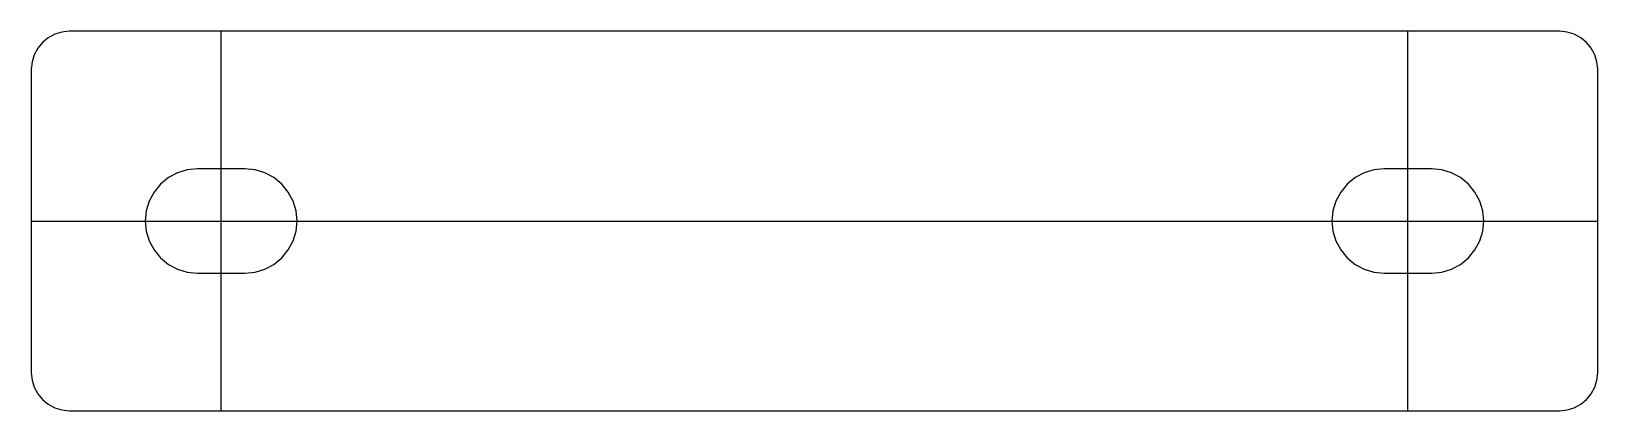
# Model space of a CAD drawing. Header units: millimetres. Extents: x 0 to 165, y 0 to 40.
import ezdxf

# ---------------------------------------------------------------- set-up
doc = ezdxf.new("R2010")
doc.units = ezdxf.units.MM

msp = doc.modelspace()

# ---------------------------------------------------------------- linework, layer by layer
at = {"layer": 'CENTER'}
for p, q in [((20, 0), (20, 40)), ((145, 0), (145, 40)), ((0, 20), (165, 20))]:
    msp.add_line(p, q, dxfattribs=at)
at = {"layer": 'TEMPLATE'}
for p, q in [((2.469, 39.696), (1.778, 39.326)), ((3.22, 39.923), (2.469, 39.696)), ((4, 40), (3.22, 39.923)), ((161, 40), (4, 40)), ((161.78, 39.923), (161, 40)), ((162.531, 39.696), (161.78, 39.923)), ((163.222, 39.326), (162.531, 39.696)), ((0.674, 38.222), (0.304, 37.531)), ((1.172, 38.828), (0.674, 38.222)), ((1.778, 39.326), (1.172, 38.828)), ((163.828, 38.828), (163.222, 39.326)), ((164.326, 38.222), (163.828, 38.828)), ((164.696, 37.531), (164.326, 38.222)), ((0.077, 36.78), (0, 36)), ((0.304, 37.531), (0.077, 36.78)), ((164.923, 36.78), (164.696, 37.531)), ((165, 36), (164.923, 36.78)), ((0, 36), (0, 4)), ((165, 4), (165, 36)), ((15.395, 25.081), (14.444, 24.573)), ((16.427, 25.394), (15.395, 25.081)), ((17.5, 25.5), (16.427, 25.394)), ((22.5, 25.5), (17.5, 25.5)), ((23.573, 25.394), (22.5, 25.5)), ((24.605, 25.081), (23.573, 25.394)), ((25.556, 24.573), (24.605, 25.081)), ((140.395, 25.081), (139.444, 24.573)), ((141.427, 25.394), (140.395, 25.081)), ((142.5, 25.5), (141.427, 25.394)), ((147.5, 25.5), (142.5, 25.5)), ((148.573, 25.394), (147.5, 25.5)), ((149.605, 25.081), (148.573, 25.394)), ((150.556, 24.573), (149.605, 25.081)), ((13.611, 23.889), (12.927, 23.056)), ((14.444, 24.573), (13.611, 23.889)), ((26.389, 23.889), (25.556, 24.573)), ((27.073, 23.056), (26.389, 23.889)), ((138.611, 23.889), (137.927, 23.056)), ((139.444, 24.573), (138.611, 23.889)), ((151.389, 23.889), (150.556, 24.573)), ((152.073, 23.056), (151.389, 23.889)), ((12.419, 22.105), (12.106, 21.073)), ((12.927, 23.056), (12.419, 22.105)), ((27.581, 22.105), (27.073, 23.056)), ((27.894, 21.073), (27.581, 22.105)), ((137.419, 22.105), (137.106, 21.073)), ((137.927, 23.056), (137.419, 22.105)), ((152.581, 22.105), (152.073, 23.056)), ((152.894, 21.073), (152.581, 22.105)), ((12.106, 21.073), (12, 20)), ((12, 20), (12.106, 18.927)), ((12, 20), (12, 20)), ((28, 20), (27.894, 21.073)), ((27.894, 18.927), (28, 20)), ((28, 20), (28, 20)), ((137.106, 21.073), (137, 20)), ((137, 20), (137.106, 18.927)), ((137, 20), (137, 20)), ((153, 20), (152.894, 21.073)), ((152.894, 18.927), (153, 20)), ((153, 20), (153, 20)), ((12.106, 18.927), (12.419, 17.895)), ((27.581, 17.895), (27.894, 18.927)), ((137.106, 18.927), (137.419, 17.895)), ((152.581, 17.895), (152.894, 18.927)), ((12.419, 17.895), (12.927, 16.944)), ((12.927, 16.944), (13.611, 16.111)), ((26.389, 16.111), (27.073, 16.944)), ((27.073, 16.944), (27.581, 17.895)), ((137.419, 17.895), (137.927, 16.944)), ((137.927, 16.944), (138.611, 16.111)), ((151.389, 16.111), (152.073, 16.944)), ((152.073, 16.944), (152.581, 17.895)), ((13.611, 16.111), (14.444, 15.427)), ((14.444, 15.427), (15.395, 14.919)), ((15.395, 14.919), (16.427, 14.606)), ((23.573, 14.606), (24.605, 14.919)), ((24.605, 14.919), (25.556, 15.427)), ((25.556, 15.427), (26.389, 16.111)), ((138.611, 16.111), (139.444, 15.427)), ((139.444, 15.427), (140.395, 14.919)), ((140.395, 14.919), (141.427, 14.606)), ((148.573, 14.606), (149.605, 14.919)), ((149.605, 14.919), (150.556, 15.427)), ((150.556, 15.427), (151.389, 16.111)), ((16.427, 14.606), (17.5, 14.5)), ((17.5, 14.5), (22.5, 14.5)), ((22.5, 14.5), (23.573, 14.606)), ((141.427, 14.606), (142.5, 14.5)), ((142.5, 14.5), (147.5, 14.5)), ((147.5, 14.5), (148.573, 14.606)), ((0, 4), (0.077, 3.22)), ((164.923, 3.22), (165, 4)), ((0.077, 3.22), (0.304, 2.469)), ((0.304, 2.469), (0.674, 1.778)), ((0.674, 1.778), (1.172, 1.172)), ((163.828, 1.172), (164.326, 1.778)), ((164.326, 1.778), (164.696, 2.469)), ((164.696, 2.469), (164.923, 3.22)), ((1.172, 1.172), (1.778, 0.674)), ((1.778, 0.674), (2.469, 0.304)), ((2.469, 0.304), (3.22, 0.077)), ((3.22, 0.077), (4, 0)), ((4, 0), (161, 0)), ((161, 0), (161.78, 0.077)), ((161.78, 0.077), (162.531, 0.304)), ((162.531, 0.304), (163.222, 0.674)), ((163.222, 0.674), (163.828, 1.172))]:
    msp.add_line(p, q, dxfattribs=at)

doc.saveas('drawing.dxf')
